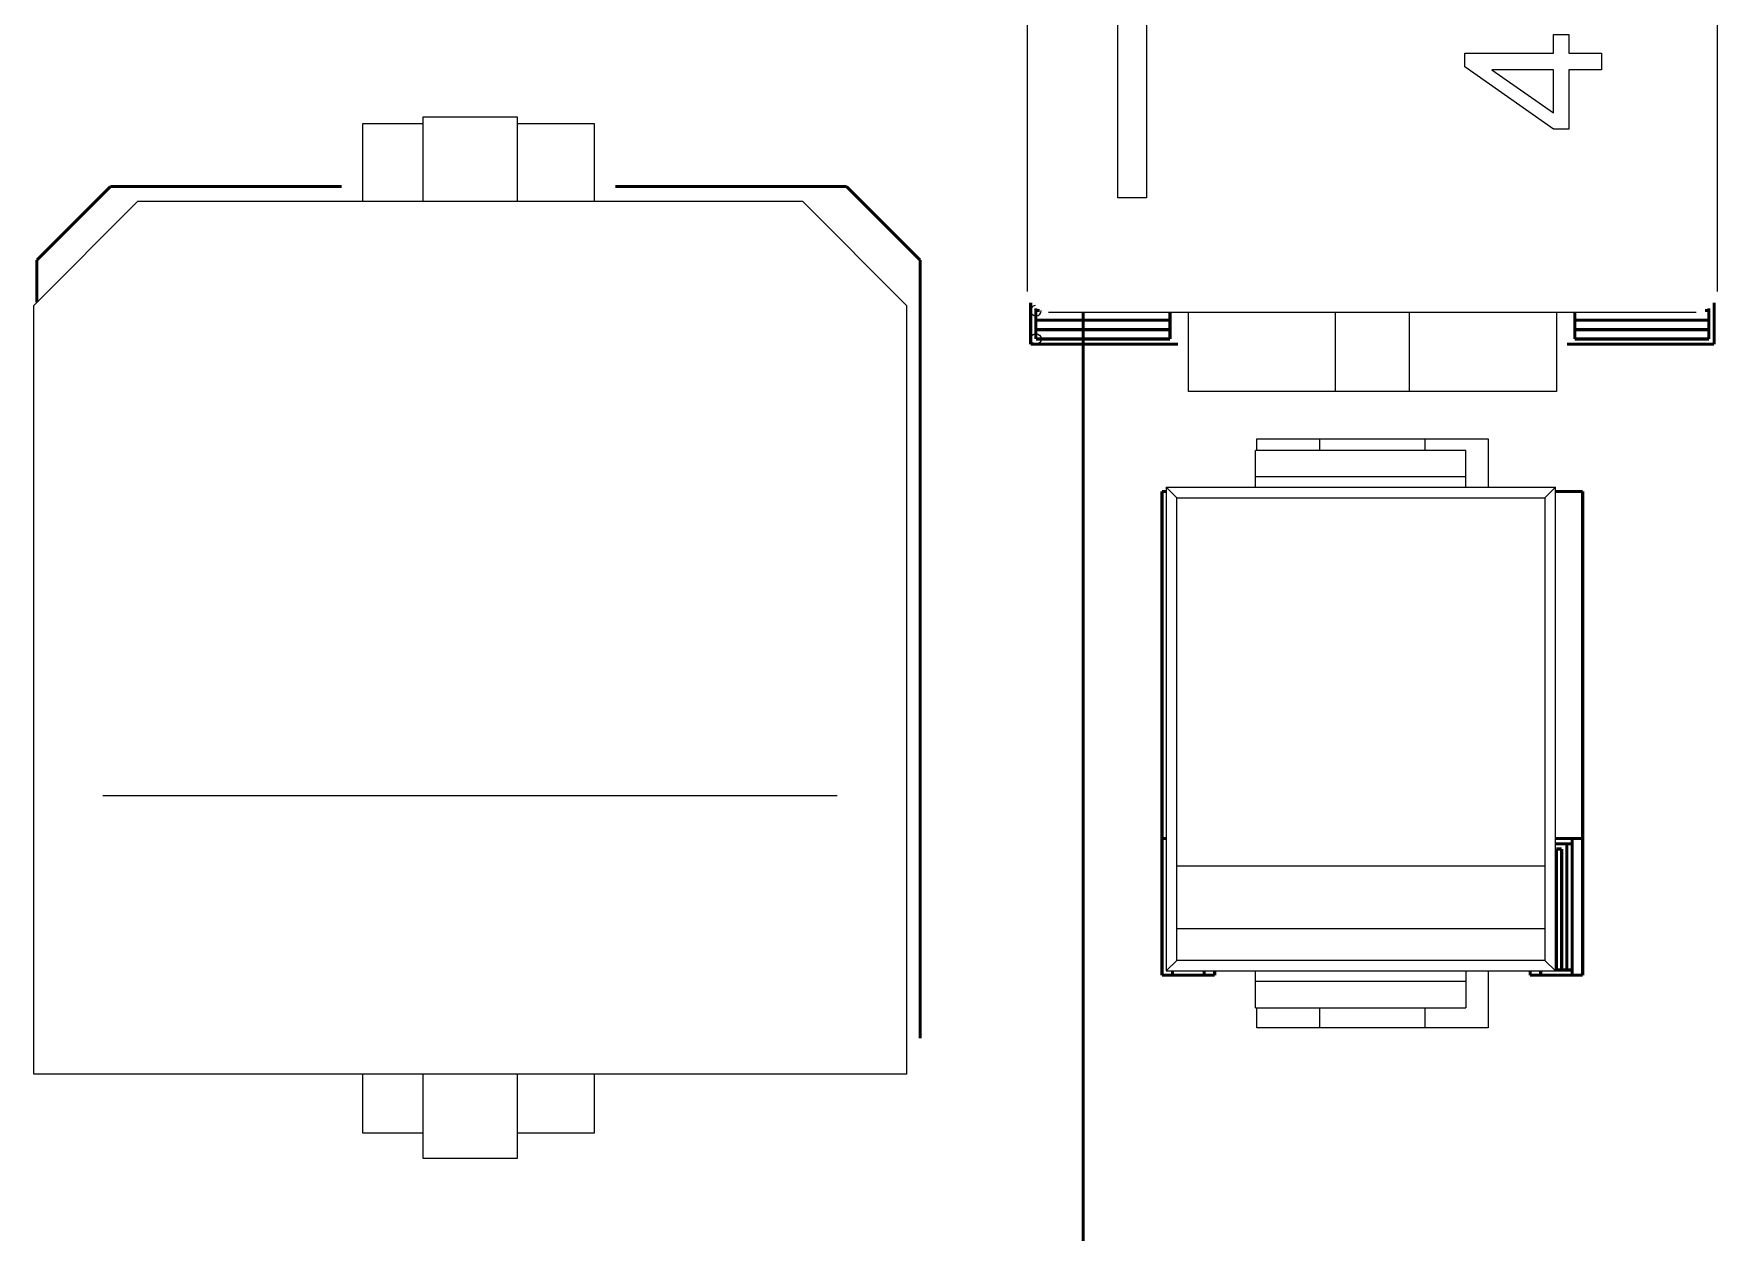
# Model space of a CAD drawing. Header units: millimetres. Extents: x 0 to 297, y 0 to 210.
# Drawn here: x 30.08 to 46.09, y 83.54 to 94.94 of the extents above; entities that cross this region are included whole.
import ezdxf

# ---------------------------------------------------------------- set-up
doc = ezdxf.new("R2010")
doc.units = ezdxf.units.MM
doc.header["$LTSCALE"] = 16.335
doc.layers.add('1', color=7, linetype='CONTINUOUS')

msp = doc.modelspace()

# ---------------------------------------------------------------- linework, layer by layer
at = {"layer": '1', "color": 7, "linetype": 'Continuous'}
for p, q in [((39.529, 92.489), (39.529, 98.449)), ((46.089, 98.449), (46.089, 92.489)), ((40.389, 93.379), (40.389, 97.729)), ((40.662, 97.729), (40.662, 93.379)), ((44.532, 94.757), (44.532, 94.933)), ((44.532, 94.933), (44.678, 94.933)), ((44.678, 94.933), (44.678, 94.757)), ((43.689, 94.627), (43.689, 94.757)), ((43.689, 94.757), (44.532, 94.757)), ((44.532, 94.033), (43.689, 94.627)), ((44.678, 94.757), (44.989, 94.757)), ((44.989, 94.757), (44.989, 94.597)), ((43.945, 94.597), (44.532, 94.19)), ((44.532, 94.597), (43.945, 94.597)), ((44.532, 94.19), (44.532, 94.597)), ((44.678, 94.597), (44.678, 94.033)), ((44.989, 94.597), (44.678, 94.597)), ((33.779, 94.148), (33.779, 93.348)), ((34.679, 94.148), (33.779, 94.148)), ((34.679, 93.348), (34.679, 94.148)), ((33.209, 93.348), (33.209, 94.088)), ((33.209, 94.088), (33.779, 94.088)), ((34.679, 94.088), (35.409, 94.088)), ((35.409, 94.088), (35.409, 93.348)), ((44.678, 94.033), (44.532, 94.033)), ((31.069, 93.348), (30.079, 92.358)), ((31.069, 93.348), (37.389, 93.348)), ((38.379, 92.358), (37.389, 93.348)), ((40.662, 93.379), (40.389, 93.379)), ((30.079, 85.048), (30.079, 92.358)), ((38.379, 92.358), (38.379, 85.048)), ((45.889, 92.289), (39.729, 92.289)), ((41.059, 91.538), (41.059, 92.289)), ((42.459, 91.538), (42.459, 92.289)), ((43.159, 92.289), (43.159, 91.538)), ((44.559, 92.289), (44.559, 91.538)), ((44.559, 91.538), (41.059, 91.538)), ((41.699, 90.629), (41.699, 90.979)), ((43.699, 90.979), (41.699, 90.979)), ((41.709, 90.979), (41.709, 91.088)), ((41.709, 91.088), (43.909, 91.088)), ((42.309, 90.979), (42.309, 91.088)), ((43.309, 91.088), (43.309, 90.979)), ((43.699, 90.629), (43.699, 90.979)), ((43.909, 91.088), (43.909, 90.629)), ((40.849, 90.629), (40.849, 86.029)), ((40.849, 90.629), (40.949, 90.529)), ((40.849, 90.629), (44.549, 90.629)), ((41.699, 90.729), (43.699, 90.729)), ((44.549, 90.629), (44.449, 90.529)), ((44.549, 86.029), (44.549, 90.629)), ((40.949, 86.129), (40.949, 90.529)), ((40.949, 90.529), (44.449, 90.529)), ((44.449, 90.529), (44.449, 86.129)), ((30.738, 87.698), (37.721, 87.698)), ((40.949, 87.029), (44.449, 87.029)), ((44.449, 86.429), (40.949, 86.429)), ((40.949, 86.129), (40.849, 86.029)), ((40.849, 86.029), (44.549, 86.029)), ((44.449, 86.129), (40.949, 86.129)), ((41.699, 85.679), (41.699, 86.029)), ((43.699, 86.029), (43.699, 85.679)), ((43.909, 86.029), (43.909, 85.488)), ((44.449, 86.129), (44.549, 86.029)), ((43.699, 85.929), (41.699, 85.929)), ((41.699, 85.679), (43.699, 85.679)), ((41.709, 85.488), (41.709, 85.679)), ((42.309, 85.488), (42.309, 85.679)), ((43.309, 85.679), (43.309, 85.488)), ((43.909, 85.488), (41.709, 85.488)), ((38.379, 85.048), (30.079, 85.048)), ((33.209, 84.488), (33.209, 85.048)), ((33.779, 85.048), (33.779, 84.248)), ((34.679, 84.248), (34.679, 85.048)), ((35.409, 85.048), (35.409, 84.488)), ((33.779, 84.488), (33.209, 84.488)), ((35.409, 84.488), (34.679, 84.488)), ((33.779, 84.248), (34.679, 84.248))]:
    msp.add_line(p, q, dxfattribs=at)
at = {"layer": '1', "color": 9, "linetype": 'Continuous', "const_width": 0.0297}
for points in [[(30.809, 93.488), (30.109, 92.788)], [(33.009, 93.488), (30.809, 93.488)], [(37.809, 93.488), (35.609, 93.488)], [(38.509, 92.788), (37.809, 93.488)], [(30.109, 92.788), (30.109, 92.388)], [(38.509, 85.388), (38.509, 92.788)], [(39.559, 92.384), (39.559, 91.988)], [(46.059, 92.384), (46.059, 91.988)], [(39.609, 92.038), (39.609, 92.329)], [(39.609, 92.308), (39.646, 92.308)], [(39.609, 92.218), (40.884, 92.218)], [(40.059, 74.788), (40.059, 92.289)], [(40.884, 92.289), (40.884, 92.038)], [(44.734, 92.038), (44.734, 92.289)], [(44.734, 92.218), (46.009, 92.218)], [(45.972, 92.308), (46.009, 92.308)], [(46.009, 92.329), (46.009, 92.038)], [(39.609, 92.127), (40.884, 92.127)], [(44.734, 92.127), (46.009, 92.127)], [(39.559, 91.988), (40.959, 91.988)], [(40.884, 92.038), (39.609, 92.038)], [(46.059, 91.988), (44.659, 91.988)], [(46.009, 92.038), (44.734, 92.038)], [(40.809, 85.988), (40.809, 90.588)], [(40.809, 90.588), (40.849, 90.588)], [(44.809, 90.588), (44.549, 90.588)], [(44.809, 85.988), (44.809, 90.588)], [(40.809, 87.288), (40.849, 87.288)], [(44.549, 87.288), (44.809, 87.288)], [(44.709, 87.288), (44.709, 85.988)], [(44.549, 87.238), (44.709, 87.238)], [(44.559, 86.038), (44.559, 87.188)], [(44.559, 87.188), (44.609, 87.188)], [(44.609, 87.188), (44.609, 86.038)], [(44.659, 87.238), (44.659, 86.038)], [(41.309, 85.988), (40.809, 85.988)], [(40.909, 85.988), (40.909, 86.029)], [(41.209, 86.029), (41.209, 85.988)], [(41.309, 86.029), (41.309, 85.988)], [(44.309, 85.988), (44.309, 86.029)], [(44.809, 85.988), (44.309, 85.988)], [(44.409, 85.988), (44.409, 86.029)], [(44.709, 86.038), (44.549, 86.038)]]:
    msp.add_lwpolyline(points, dxfattribs=at)
at = {"layer": '1', "color": 7, "linetype": 'Continuous'}
msp.add_circle((39.609, 92.038), 0.05, dxfattribs=at)
msp.add_arc((39.609, 92.308), 0.05, 99.2793, 0.9626, dxfattribs=at)

doc.saveas('drawing.dxf')
